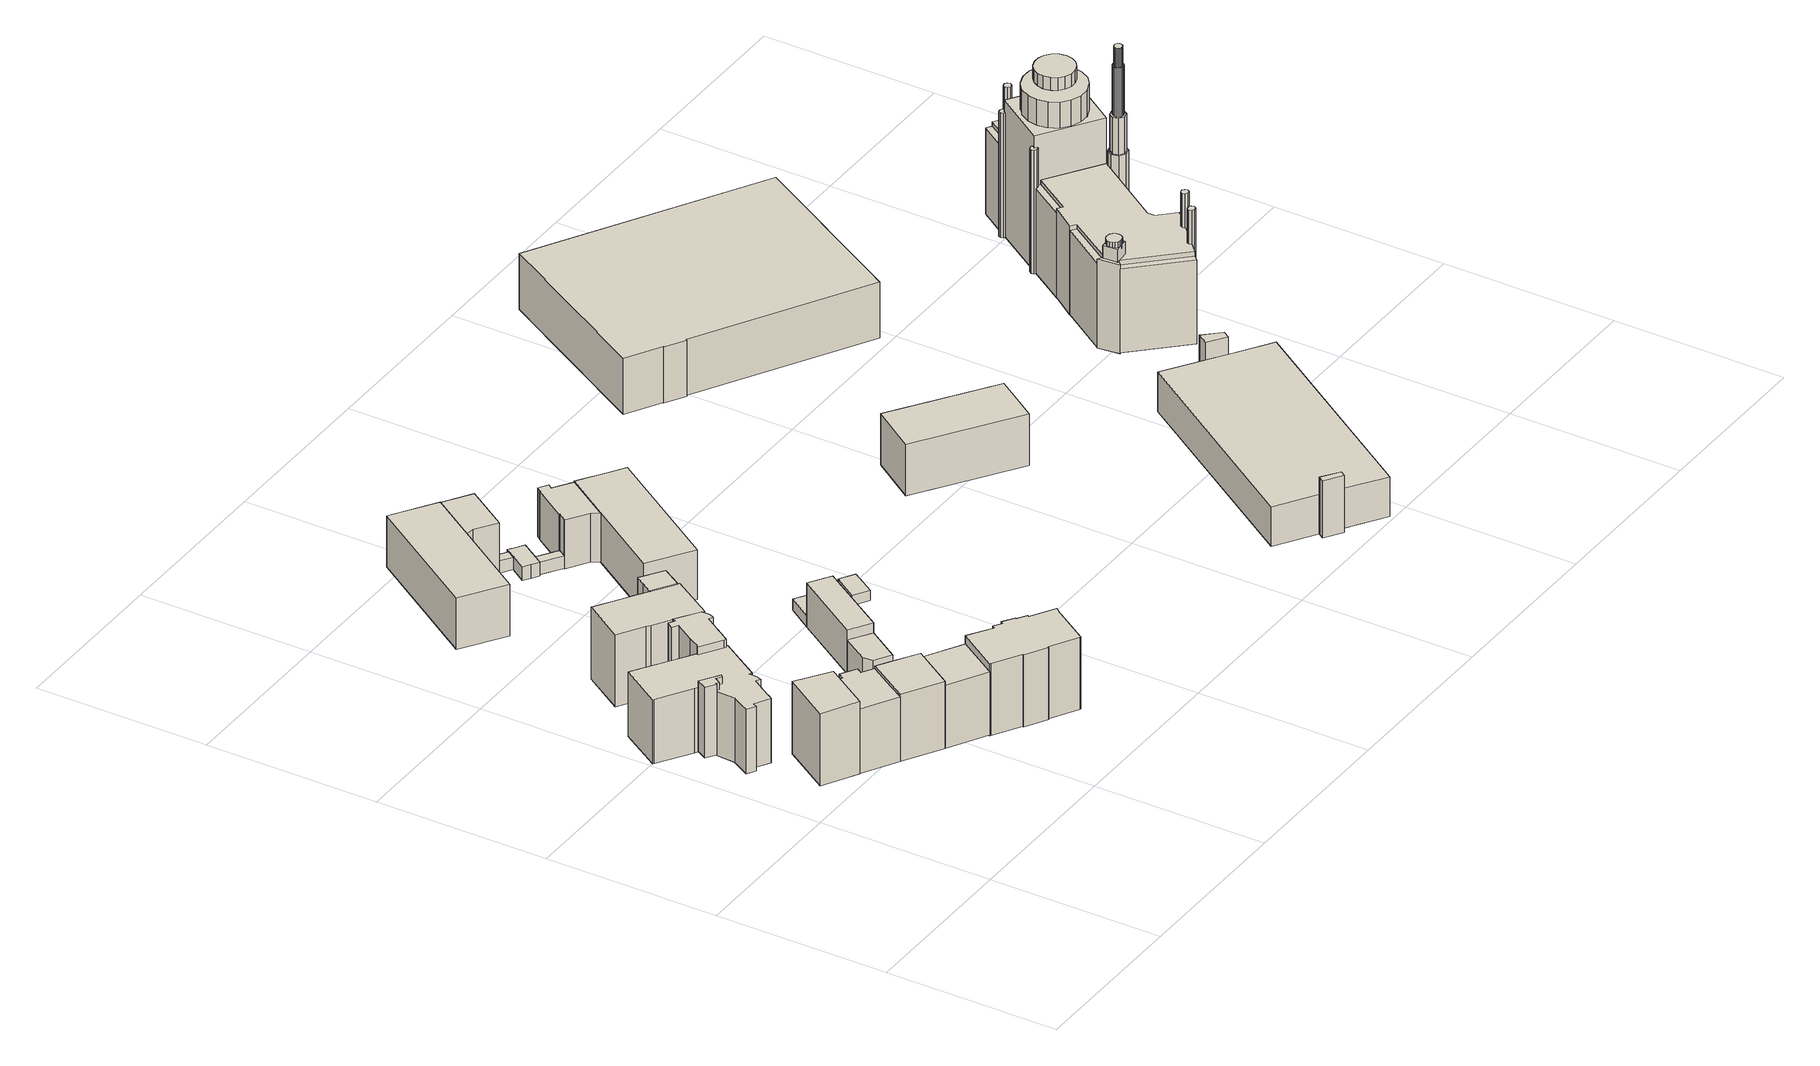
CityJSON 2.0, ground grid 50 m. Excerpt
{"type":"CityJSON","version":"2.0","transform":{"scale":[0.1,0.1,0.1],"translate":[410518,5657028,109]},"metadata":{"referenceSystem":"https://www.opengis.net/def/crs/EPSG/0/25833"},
"CityObjects":{
"building1":{"type":"Building","attributes":{"Dachtyp_tdc":"tdcPolyFlatRoof","Gemeindeschluessel":14612000,"Dachneigung":0,"QualitaetDacherkennung":6,"Geometrietyp2DReferenz":"3000","measuredHeight":21.1,"function":"31001_9998","roofType":"1000"},"geometry":[{"type":"Solid","lod":"1","boundaries":[[[[0,1,2,3,4,5,6,7]],[[8,9,10,11,12,13,14,15]],[[7,9,8,0]],[[6,10,9,7]],[[5,11,10,6]],[[4,12,11,5]],[[3,13,12,4]],[[2,14,13,3]],[[1,15,14,2]],[[0,8,15,1]]]]}]},
"building2":{"type":"Building","attributes":{"Dachtyp_tdc":"tdcPolyFlatRoof","Gemeindeschluessel":14612000,"Dachneigung":0,"QualitaetDacherkennung":62,"Geometrietyp2DReferenz":"3000","measuredHeight":21.67,"function":"31001_9998","roofType":"1000"},"geometry":[{"type":"Solid","lod":"1","boundaries":[[[[16,17,18,19,20]],[[21,22,23,24,25]],[[20,22,21,16]],[[19,23,22,20]],[[18,24,23,19]],[[17,25,24,18]],[[16,21,25,17]]]]}]},
"building3":{"type":"Building","attributes":{"Dachtyp_tdc":"tdcFreeFormRoof","Gemeindeschluessel":14612000,"Dachneigung":3.09,"QualitaetDacherkennung":32,"Geometrietyp2DReferenz":"3000","measuredHeight":22.23,"function":"31001_9998","roofType":"5000"},"geometry":[{"type":"Solid","lod":"1","boundaries":[[[[26,27,28,29,30,31,32,33,34,35,36,37,38,39,40,41,42,43,44,45,46,47,48,49,50,51,52,53,54,55,56,57,58,59,60,61,62]],[[63,64,65,66,67,68,69,70,71,72,73,74,75,76,77,78,79,80,81,82,83,84,85,86,87,88,89,90,91,92,93,94,95,96,97,98,99]],[[62,64,63,26]],[[61,65,64,62]],[[60,66,65,61]],[[59,67,66,60]],[[58,68,67,59]],[[57,69,68,58]],[[56,70,69,57]],[[55,71,70,56]],[[54,72,71,55]],[[53,73,72,54]],[[52,74,73,53]],[[51,75,74,52]],[[50,76,75,51]],[[49,77,76,50]],[[48,78,77,49]],[[47,79,78,48]],[[46,80,79,47]],[[45,81,80,46]],[[44,82,81,45]],[[43,83,82,44]],[[42,84,83,43]],[[41,85,84,42]],[[40,86,85,41]],[[39,87,86,40]],[[38,88,87,39]],[[37,89,88,38]],[[36,90,89,37]],[[35,91,90,36]],[[34,92,91,35]],[[33,93,92,34]],[[32,94,93,33]],[[31,95,94,32]],[[30,96,95,31]],[[29,97,96,30]],[[28,98,97,29]],[[27,99,98,28]],[[26,63,99,27]]]]}]},
"building4":{"type":"Building","attributes":{"Dachtyp_tdc":"tdcFreeFormRoof","Gemeindeschluessel":14612000,"Dachneigung":0.15,"QualitaetDacherkennung":58,"Geometrietyp2DReferenz":"3000","measuredHeight":21.71,"function":"31001_9998","roofType":"5000"},"geometry":[{"type":"Solid","lod":"1","boundaries":[[[[100,101,102,103,104,105,106,107,108,109,110,111,112]],[[113,114,115,116,117,118,119,120,21,121,25,122,123]],[[112,114,113,100]],[[111,115,114,112]],[[110,116,115,111]],[[109,117,116,110]],[[108,118,117,109]],[[107,119,118,108]],[[106,120,119,107]],[[105,21,120,106]],[[104,121,21,105]],[[103,25,121,104]],[[102,122,25,103]],[[101,123,122,102]],[[100,113,123,101]]]]}]},
"building5":{"type":"Building","attributes":{"Dachtyp_tdc":"tdcFreeFormRoof","Gemeindeschluessel":14612000,"Dachneigung":22.92,"QualitaetDacherkennung":13,"Geometrietyp2DReferenz":"3000","measuredHeight":3,"function":"31001_9998","roofType":"5000"},"geometry":[{"type":"Solid","lod":"1","boundaries":[[[[124,125,126,127,128]],[[129,130,131,132,133]],[[128,130,129,124]],[[127,131,130,128]],[[126,132,131,127]],[[125,133,132,126]],[[124,129,133,125]]]]}]},
"building6":{"type":"Building","attributes":{"Dachtyp_tdc":"tdcPolyFlatRoof","Gemeindeschluessel":14612000,"Dachneigung":0,"QualitaetDacherkennung":56,"Geometrietyp2DReferenz":"3000","measuredHeight":20.14,"function":"31001_9998","roofType":"1000"},"geometry":[{"type":"Solid","lod":"1","boundaries":[[[[134,135,136,137,138]],[[119,115,139,140,141]],[[138,115,119,134]],[[137,139,115,138]],[[136,140,139,137]],[[135,141,140,136]],[[134,119,141,135]]]]}]},
"building7":{"type":"Building","attributes":{"Dachtyp_tdc":"tdcFreeFormRoof","Gemeindeschluessel":14612000,"Dachneigung":22.98,"QualitaetDacherkennung":11,"Geometrietyp2DReferenz":"3000","measuredHeight":3,"function":"31001_9998","roofType":"5000"},"geometry":[{"type":"Solid","lod":"1","boundaries":[[[[142,143,144,145,146,147,148,149]],[[150,151,152,153,154,155,156,157]],[[149,151,150,142]],[[148,152,151,149]],[[147,153,152,148]],[[146,154,153,147]],[[145,155,154,146]],[[144,156,155,145]],[[143,157,156,144]],[[142,150,157,143]]]]}]},
"building8":{"type":"Building","attributes":{"Dachtyp_tdc":"tdcFreeFormRoof","Gemeindeschluessel":14612000,"Dachneigung":27.13,"QualitaetDacherkennung":11,"Geometrietyp2DReferenz":"3000","measuredHeight":5.05,"function":"31001_9998","roofType":"5000"},"geometry":[{"type":"Solid","lod":"1","boundaries":[[[[158,159,160,161,162,163,164,165,166,167,168,169,170,171,172,173,174,175,176,177,178,179,180,181,182]],[[183,140,139,184,185,186,187,188,189,190,191,192,193,194,195,196,197,198,199,200,201,202,203,204,205]],[[182,140,183,158]],[[181,139,140,182]],[[180,184,139,181]],[[179,185,184,180]],[[178,186,185,179]],[[177,187,186,178]],[[176,188,187,177]],[[175,189,188,176]],[[174,190,189,175]],[[173,191,190,174]],[[172,192,191,173]],[[171,193,192,172]],[[170,194,193,171]],[[169,195,194,170]],[[168,196,195,169]],[[167,197,196,168]],[[166,198,197,167]],[[165,199,198,166]],[[164,200,199,165]],[[163,201,200,164]],[[162,202,201,163]],[[161,203,202,162]],[[160,204,203,161]],[[159,205,204,160]],[[158,183,205,159]]]]}]},
"building9":{"type":"Building","attributes":{"Dachtyp_tdc":"tdcGableRoof","Gemeindeschluessel":14612000,"Dachneigung":25.74,"QualitaetDacherkennung":68,"Geometrietyp2DReferenz":"3000","measuredHeight":20.72,"function":"31001_9998","roofType":"3100"},"geometry":[{"type":"Solid","lod":"1","boundaries":[[[[206,207,208,209]],[[210,141,140,211]],[[209,141,210,206]],[[208,140,141,209]],[[207,211,140,208]],[[206,210,211,207]]]]}]},
"building10":{"type":"Building","attributes":{"Gemeindeschluessel":14612000,"Geometrietyp2DReferenz":"3000","function":"31001_9998","roofType":"9999"},"children":["building10-1","building10-2","building10-3","building10-4"]},
"building10-1":{"type":"BuildingPart","attributes":{"Dachtyp_tdc":"tdcPolyFlatRoof","Dachneigung":4.79,"QualitaetDacherkennung":70,"Geometrietyp2DReferenz":"3000","measuredHeight":22.15,"roofType":"2100"},"parents":["building10"],"geometry":[{"type":"Solid","lod":"1","boundaries":[[[[212,213,214,215,216,217,218,219,220,221,222,223,224,225,226,227,228,229,230,231,232,233]],[[234,235,236,237,238,239,240,241,242,243,244,245,246,247,248,249,75,74,73,72,71,250]],[[233,235,234,212]],[[232,236,235,233]],[[231,237,236,232]],[[230,238,237,231]],[[229,239,238,230]],[[228,240,239,229]],[[227,241,240,228]],[[226,242,241,227]],[[225,243,242,226]],[[224,244,243,225]],[[223,245,244,224]],[[222,246,245,223]],[[221,247,246,222]],[[220,248,247,221]],[[219,249,248,220]],[[218,75,249,219]],[[217,74,75,218]],[[216,73,74,217]],[[215,72,73,216]],[[214,71,72,215]],[[213,250,71,214]],[[212,234,250,213]]]]}]},
"building10-2":{"type":"BuildingPart","attributes":{"Dachtyp_tdc":"tdcPolyFlatRoof","Dachneigung":4.79,"QualitaetDacherkennung":58,"Geometrietyp2DReferenz":"3000","measuredHeight":22.01,"roofType":"2100"},"parents":["building10"],"geometry":[{"type":"Solid","lod":"1","boundaries":[[[[251,252,253,254,255,256]],[[257,258,259,260,261,262]],[[256,258,257,251]],[[255,259,258,256]],[[254,260,259,255]],[[253,261,260,254]],[[252,262,261,253]],[[251,257,262,252]]]]}]},
"building10-3":{"type":"BuildingPart","attributes":{"Dachtyp_tdc":"tdcPolyFlatRoof","Dachneigung":0,"QualitaetDacherkennung":26,"Geometrietyp2DReferenz":"3000","measuredHeight":21.62,"roofType":"1000"},"parents":["building10"],"geometry":[{"type":"Solid","lod":"1","boundaries":[[[[263,264,265,266,267,268,269,270,271,272,273,274,275]],[[262,276,277,240,239,278,279,280,281,282,283,284,257]],[[274,276,262,275]],[[273,277,276,274]],[[272,240,277,273]],[[271,239,240,272]],[[270,278,239,271]],[[269,279,278,270]],[[268,280,279,269]],[[267,281,280,268]],[[266,282,281,267]],[[265,283,282,266]],[[264,284,283,265]],[[263,257,284,264]],[[275,262,257,263]]]]}]},
"building10-4":{"type":"BuildingPart","attributes":{"Dachtyp_tdc":"tdcPolyFlatRoof","Dachneigung":0,"QualitaetDacherkennung":17,"Geometrietyp2DReferenz":"3000","measuredHeight":4.57,"roofType":"1000"},"parents":["building10"],"geometry":[{"type":"Solid","lod":"1","boundaries":[[[[285,286,287,288,289,290]],[[291,292,293,235,234,250]],[[290,292,291,285]],[[289,293,292,290]],[[288,235,293,289]],[[287,234,235,288]],[[286,250,234,287]],[[285,291,250,286]]]]}]},
"building11":{"type":"Building","attributes":{"Dachtyp_tdc":"tdcPolyFlatRoof","Gemeindeschluessel":14612000,"Dachneigung":0,"QualitaetDacherkennung":65,"Geometrietyp2DReferenz":"3000","measuredHeight":3.81,"function":"31001_9998","roofType":"1000"},"geometry":[{"type":"Solid","lod":"1","boundaries":[[[[294,295,296,297]],[[298,299,300,301]],[[297,299,298,294]],[[296,300,299,297]],[[295,301,300,296]],[[294,298,301,295]]]]}]},
"building12":{"type":"Building","attributes":{"Dachtyp_tdc":"tdcGableRoof","Gemeindeschluessel":14612000,"Dachneigung":13.39,"QualitaetDacherkennung":8,"Geometrietyp2DReferenz":"3000","measuredHeight":3,"function":"31001_9998","roofType":"3100"},"geometry":[{"type":"Solid","lod":"1","boundaries":[[[[302,303,304,305]],[[306,307,308,309]],[[305,307,306,302]],[[304,308,307,305]],[[303,309,308,304]],[[302,306,309,303]]]]}]},
"building13":{"type":"Building","attributes":{"Dachtyp_tdc":"tdcFreeFormRoof","Gemeindeschluessel":14612000,"Dachneigung":10.2,"QualitaetDacherkennung":40,"Geometrietyp2DReferenz":"3000","measuredHeight":22.29,"function":"31001_9998","roofType":"5000"},"geometry":[{"type":"Solid","lod":"1","boundaries":[[[[310,311,312,313,314,315,316,317,318,319,320,321,322,323,324,325,326,327,328,329,330]],[[331,332,333,334,335,336,337,338,339,340,341,342,343,344,345,346,347,348,349,350,351]],[[330,332,331,310]],[[329,333,332,330]],[[328,334,333,329]],[[327,335,334,328]],[[326,336,335,327]],[[325,337,336,326]],[[324,338,337,325]],[[323,339,338,324]],[[322,340,339,323]],[[321,341,340,322]],[[320,342,341,321]],[[319,343,342,320]],[[318,344,343,319]],[[317,345,344,318]],[[316,346,345,317]],[[315,347,346,316]],[[314,348,347,315]],[[313,349,348,314]],[[312,350,349,313]],[[311,351,350,312]],[[310,331,351,311]]]]}]},
"building14":{"type":"Building","attributes":{"Dachtyp_tdc":"tdcPolyFlatRoof","Gemeindeschluessel":14612000,"Dachneigung":0,"QualitaetDacherkennung":56,"Geometrietyp2DReferenz":"3000","measuredHeight":9.94,"function":"31001_9998","roofType":"1000"},"geometry":[{"type":"Solid","lod":"1","boundaries":[[[[352,353,354,355,356]],[[301,357,358,359,298]],[[356,357,301,352]],[[355,358,357,356]],[[354,359,358,355]],[[353,298,359,354]],[[352,301,298,353]]]]}]},
"building15":{"type":"Building","attributes":{"Gemeindeschluessel":14612000,"Geometrietyp2DReferenz":"3000","function":"31001_9998","roofType":"9999"},"children":["building15-1","building15-2"]},
"building15-1":{"type":"BuildingPart","attributes":{"Dachtyp_tdc":"tdcHipRoof","Dachneigung":10.09,"QualitaetDacherkennung":57,"Geometrietyp2DReferenz":"3000","measuredHeight":15.83,"roofType":"3200"},"parents":["building15"],"geometry":[{"type":"Solid","lod":"1","boundaries":[[[[360,361,362,363,364,365,366,367]],[[368,369,370,371,372,373,374,375]],[[367,369,368,360]],[[366,370,369,367]],[[365,371,370,366]],[[364,372,371,365]],[[363,373,372,364]],[[362,374,373,363]],[[361,375,374,362]],[[360,368,375,361]]]]}]},
"building15-2":{"type":"BuildingPart","attributes":{"Dachtyp_tdc":"tdcHipRoof","Dachneigung":10,"QualitaetDacherkennung":76,"Geometrietyp2DReferenz":"3000","measuredHeight":16.08,"roofType":"3200"},"parents":["building15"],"geometry":[{"type":"Solid","lod":"1","boundaries":[[[[376,377,378,379]],[[380,381,372,382]],[[379,381,380,376]],[[378,372,381,379]],[[377,382,372,378]],[[376,380,382,377]]]]}]},
"building16":{"type":"Building","attributes":{"Dachtyp_tdc":"tdcPolyFlatRoof","Gemeindeschluessel":14612000,"Dachneigung":0,"QualitaetDacherkennung":40,"Geometrietyp2DReferenz":"3000","measuredHeight":13.29,"function":"31001_9998","roofType":"1000"},"geometry":[{"type":"Solid","lod":"1","boundaries":[[[[383,384,385,386]],[[387,388,389,390]],[[386,388,387,383]],[[385,389,388,386]],[[384,390,389,385]],[[383,387,390,384]]]]}]},
"building17":{"type":"Building","attributes":{"Dachtyp_tdc":"tdcPolyFlatRoof","Gemeindeschluessel":14612000,"Dachneigung":0,"QualitaetDacherkennung":52,"Geometrietyp2DReferenz":"3000","measuredHeight":3.32,"function":"31001_9998","roofType":"1000"},"geometry":[{"type":"Solid","lod":"1","boundaries":[[[[391,392,393,394]],[[395,387,390,396]],[[394,387,395,391]],[[393,390,387,394]],[[392,396,390,393]],[[391,395,396,392]]]]}]},
"building18":{"type":"Building","attributes":{"Gemeindeschluessel":14612000,"Geometrietyp2DReferenz":"3000","function":"31001_9998","roofType":"9999"},"children":["building18-1","building18-2","building18-3","building18-4","building18-5","building18-6"]},
"building18-1":{"type":"BuildingPart","attributes":{"Dachtyp_tdc":"tdcFreeFormRoof","Dachneigung":54.93,"QualitaetDacherkennung":13,"Geometrietyp2DReferenz":"3000","measuredHeight":8.94,"roofType":"5000"},"parents":["building18"],"geometry":[{"type":"Solid","lod":"1","boundaries":[[[[397,398,399,400,401,402,403]],[[404,405,406,407,408,409,410]],[[403,405,404,397]],[[402,406,405,403]],[[401,407,406,402]],[[400,408,407,401]],[[399,409,408,400]],[[398,410,409,399]],[[397,404,410,398]]]]}]},
"building18-2":{"type":"BuildingPart","attributes":{"Dachtyp_tdc":"tdcGableRoof","Dachneigung":30.8,"QualitaetDacherkennung":64,"Geometrietyp2DReferenz":"3000","measuredHeight":4.11,"roofType":"3100"},"parents":["building18"],"geometry":[{"type":"Solid","lod":"1","boundaries":[[[[411,412,413,414,415]],[[416,417,418,419,420]],[[415,416,420,411]],[[414,417,416,415]],[[413,418,417,414]],[[412,419,418,413]],[[411,420,419,412]]]]}]},
"building18-3":{"type":"BuildingPart","attributes":{"Dachtyp_tdc":"tdcHipRoof","Dachneigung":10.08,"QualitaetDacherkennung":77,"Geometrietyp2DReferenz":"3000","measuredHeight":15.61,"roofType":"3200"},"parents":["building18"],"geometry":[{"type":"Solid","lod":"1","boundaries":[[[[421,422,423,424,425,426,427]],[[428,429,430,431,404,410,432]],[[427,429,428,421]],[[426,430,429,427]],[[425,431,430,426]],[[424,404,431,425]],[[423,410,404,424]],[[422,432,410,423]],[[421,428,432,422]]]]}]},
"building18-4":{"type":"BuildingPart","attributes":{"Dachtyp_tdc":"tdcGableRoof","Dachneigung":33.53,"QualitaetDacherkennung":58,"Geometrietyp2DReferenz":"3000","measuredHeight":4.15,"roofType":"3100"},"parents":["building18"],"geometry":[{"type":"Solid","lod":"1","boundaries":[[[[433,434,435,436]],[[437,438,375,374]],[[435,438,437,436]],[[434,375,438,435]],[[433,374,375,434]],[[436,437,374,433]]]]}]},
"building18-5":{"type":"BuildingPart","attributes":{"Dachtyp_tdc":"tdcHipRoof","Dachneigung":10.01,"QualitaetDacherkennung":60,"Geometrietyp2DReferenz":"3000","measuredHeight":15.21,"roofType":"3200"},"parents":["building18"],"geometry":[{"type":"Solid","lod":"1","boundaries":[[[[439,440,441,442,443,444,445,446,447,448,449,450,451]],[[430,452,453,418,417,416,454,455,456,457,458,431,459]],[[451,452,430,439]],[[450,453,452,451]],[[449,418,453,450]],[[448,417,418,449]],[[447,416,417,448]],[[446,454,416,447]],[[445,455,454,446]],[[444,456,455,445]],[[443,457,456,444]],[[442,458,457,443]],[[441,431,458,442]],[[440,459,431,441]],[[439,430,459,440]]]]}]},
"building18-6":{"type":"BuildingPart","attributes":{"Dachtyp_tdc":"tdcGableRoof","Dachneigung":29.85,"QualitaetDacherkennung":78,"Geometrietyp2DReferenz":"3000","measuredHeight":4.8,"roofType":"3100"},"parents":["building18"],"geometry":[{"type":"Solid","lod":"1","boundaries":[[[[460,461,462,463,464,465,466,467,468,469]],[[437,470,471,472,420,419,473,474,475,438]],[[469,437,438,460]],[[468,470,437,469]],[[467,471,470,468]],[[466,472,471,467]],[[465,420,472,466]],[[464,419,420,465]],[[463,473,419,464]],[[462,474,473,463]],[[461,475,474,462]],[[460,438,475,461]]]]}]},
"building19":{"type":"Building","attributes":{"Dachtyp_tdc":"tdcPolyFlatRoof","Gemeindeschluessel":14612000,"Dachneigung":5.8,"QualitaetDacherkennung":76,"Geometrietyp2DReferenz":"3000","measuredHeight":3.16,"function":"31001_9998","roofType":"2100"},"geometry":[{"type":"Solid","lod":"1","boundaries":[[[[476,477,478,479]],[[480,481,482,483]],[[479,481,480,476]],[[478,482,481,479]],[[477,483,482,478]],[[476,480,483,477]]]]}]},
"building20":{"type":"Building","attributes":{"Dachtyp_tdc":"tdcGableRoof","Gemeindeschluessel":14612000,"Dachneigung":13.16,"QualitaetDacherkennung":12,"Geometrietyp2DReferenz":"3000","measuredHeight":18.02,"function":"31001_9998","roofType":"3100"},"geometry":[{"type":"Solid","lod":"1","boundaries":[[[[484,485,486,487]],[[488,489,490,491]],[[487,489,488,484]],[[486,490,489,487]],[[485,491,490,486]],[[484,488,491,485]]]]}]},
"building21":{"type":"Building","attributes":{"name":"Parkhaus Mitte","Gemeindeschluessel":14612000,"Geometrietyp2DReferenz":"3000","function":"31001_2461","roofType":"9999"},"children":["building21-1","building21-2","building21-3"]},
"building21-1":{"type":"BuildingPart","attributes":{"Dachtyp_tdc":"tdcGableRoof","Dachneigung":10.12,"QualitaetDacherkennung":12,"Geometrietyp2DReferenz":"3000","measuredHeight":13.44,"roofType":"3100"},"parents":["building21"],"geometry":[{"type":"Solid","lod":"1","boundaries":[[[[492,493,494,495,496,497,498,499]],[[500,501,502,503,504,505,506,507]],[[499,501,500,492]],[[498,502,501,499]],[[497,503,502,498]],[[496,504,503,497]],[[495,505,504,496]],[[494,506,505,495]],[[493,507,506,494]],[[492,500,507,493]]]]}]},
"building21-2":{"type":"BuildingPart","attributes":{"Dachtyp_tdc":"tdcPolyFlatRoof","Dachneigung":7.95,"QualitaetDacherkennung":53,"Geometrietyp2DReferenz":"3000","measuredHeight":17.54,"roofType":"2100"},"parents":["building21"],"geometry":[{"type":"Solid","lod":"1","boundaries":[[[[508,509,510,511]],[[512,513,506,505]],[[511,513,512,508]],[[510,506,513,511]],[[509,505,506,510]],[[508,512,505,509]]]]}]},
"building21-3":{"type":"BuildingPart","attributes":{"Dachtyp_tdc":"tdcPolyFlatRoof","Dachneigung":7.27,"QualitaetDacherkennung":49,"Geometrietyp2DReferenz":"3000","measuredHeight":17.49,"roofType":"2100"},"parents":["building21"],"geometry":[{"type":"Solid","lod":"1","boundaries":[[[[514,515,516,517]],[[502,501,518,519]],[[517,501,502,514]],[[516,518,501,517]],[[515,519,518,516]],[[514,502,519,515]]]]}]},
"building22":{"type":"Building","attributes":{"name":"BallsportArena","Dachtyp_tdc":"tdcPolyFlatRoof","Gemeindeschluessel":14612000,"Dachneigung":2.78,"QualitaetDacherkennung":64,"Geometrietyp2DReferenz":"3000","measuredHeight":18.57,"function":"31001_3211","roofType":"2100"},"geometry":[{"type":"Solid","lod":"1","boundaries":[[[[520,521,522,523,524,525,526,527]],[[528,529,530,531,532,533,534,535]],[[527,529,528,520]],[[526,530,529,527]],[[525,531,530,526]],[[524,532,531,525]],[[523,533,532,524]],[[522,534,533,523]],[[521,535,534,522]],[[520,528,535,521]]]]}]},
"building23":{"type":"Building","attributes":{"name":"Yenidze","Gemeindeschluessel":14612000,"Dachneigung":90,"Dachorientierung":0,"MittlereTraufHoehe":137.11,"QualitaetDacherkennung":100,"ObjektHoehe":26.75,"BodenHoehe":110.36,"Geometrietyp2DReferenz":"3000","AbsoluteHoehe":137.11,"Dachflaeche":903.61,"measuredHeight":26.75,"function":"31001_9998","roofType":"1000","storeysAboveGround":9},"children":["building23-1","building23-2","building23-3","building23-4","building23-5","building23-6","building23-7","building23-8","building23-9","building23-10","building23-11","building23-12","building23-13","building23-14","building23-15","building23-16","building23-17","building23-18","building23-19","building23-20","building23-21"],"geometry":[{"type":"Solid","lod":"1","boundaries":[[[[536,537,538,539,540,541,542,543,544,545,546,547,548,549]],[[550,551,552,553,554,555,556,557,558,559,560,561,562,563]],[[549,551,550,536]],[[548,552,551,549]],[[547,553,552,548]],[[546,554,553,547]],[[545,555,554,546]],[[544,556,555,545]],[[543,557,556,544]],[[542,558,557,543]],[[541,559,558,542]],[[540,560,559,541]],[[539,561,560,540]],[[538,562,561,539]],[[537,563,562,538]],[[536,550,563,537]]]]}]},
"building23-1":{"type":"BuildingPart","attributes":{"Dachneigung":7.07,"Dachorientierung":0,"MittlereTraufHoehe":143.27,"QualitaetDacherkennung":100,"BodenHoehe":110.86,"ObjektTeilHoehe":40.41,"Geometrietyp2DReferenz":"3000","AbsoluteHoehe":151.28,"Dachflaeche":26.54,"measuredHeight":40.41,"roofType":"4000","storeysAboveGround":13},"parents":["building23"],"geometry":[{"type":"Solid","lod":"1","boundaries":[[[[564,565,566,567,568,569,570,571]],[[572,573,574,575,576,577,578,579]],[[571,573,572,564]],[[570,574,573,571]],[[569,575,574,570]],[[568,576,575,569]],[[567,577,576,568]],[[566,578,577,567]],[[565,579,578,566]],[[564,572,579,565]]]]}]},
"building23-2":{"type":"BuildingPart","attributes":{"Dachneigung":37.06,"Dachorientierung":0,"MittlereTraufHoehe":135.84,"QualitaetDacherkennung":100,"BodenHoehe":110.31,"ObjektTeilHoehe":26.81,"Geometrietyp2DReferenz":"3000","AbsoluteHoehe":137.11,"Dachflaeche":43.41,"measuredHeight":26.81,"roofType":"2100","storeysAboveGround":9},"parents":["building23"],"geometry":[{"type":"Solid","lod":"1","boundaries":[[[[580,581,582,583]],[[584,585,586,587]],[[583,585,584,580]],[[582,586,585,583]],[[581,587,586,582]],[[580,584,587,581]]]]}]},
"building23-3":{"type":"BuildingPart","attributes":{"Dachneigung":34.66,"Dachorientierung":0,"MittlereTraufHoehe":144.31,"QualitaetDacherkennung":100,"BodenHoehe":110.06,"ObjektTeilHoehe":47.32,"Geometrietyp2DReferenz":"3000","AbsoluteHoehe":157.38,"Dachflaeche":613.96,"measuredHeight":47.32,"roofType":"3500","storeysAboveGround":16},"parents":["building23"],"geometry":[{"type":"Solid","lod":"1","boundaries":[[[[588,589,590,591]],[[592,593,594,595]],[[591,593,592,588]],[[590,594,593,591]],[[589,595,594,590]],[[588,592,595,589]]]]}]},
"building23-4":{"type":"BuildingPart","attributes":{"Dachneigung":43.2,"Dachorientierung":0,"MittlereTraufHoehe":139.8,"QualitaetDacherkennung":100,"BodenHoehe":137.11,"ObjektTeilHoehe":4.94,"Geometrietyp2DReferenz":"3000","AbsoluteHoehe":142.05,"Dachflaeche":26.03,"measuredHeight":4.94,"roofType":"3500","storeysAboveGround":2},"parents":["building23"],"geometry":[{"type":"Solid","lod":"1","boundaries":[[[[596,597,598,599]],[[600,601,602,603]],[[599,601,600,596]],[[598,602,601,599]],[[597,603,602,598]],[[596,600,603,597]]]]}]},
"building23-5":{"type":"BuildingPart","attributes":{"Dachneigung":90,"Dachorientierung":0,"MittlereTraufHoehe":172.75,"QualitaetDacherkennung":100,"BodenHoehe":167.06,"ObjektTeilHoehe":5.7,"Geometrietyp2DReferenz":"3000","AbsoluteHoehe":172.75,"Dachflaeche":4,"measuredHeight":5.7,"roofType":"1000","storeysAboveGround":2},"parents":["building23"],"geometry":[{"type":"Solid","lod":"1","boundaries":[[[[604,605,606,607,608,609,610,611,612,613,614,615,616,617,618,619,620,621]],[[622,623,624,625,626,627,628,629,630,631,632,633,634,635,636,637,638,639]],[[621,623,622,604]],[[620,624,623,621]],[[619,625,624,620]],[[618,626,625,619]],[[617,627,626,618]],[[616,628,627,617]],[[615,629,628,616]],[[614,630,629,615]],[[613,631,630,614]],[[612,632,631,613]],[[611,633,632,612]],[[610,634,633,611]],[[609,635,634,610]],[[608,636,635,609]],[[607,637,636,608]],[[606,638,637,607]],[[605,639,638,606]],[[604,622,639,605]]]]}]},
"building23-6":{"type":"BuildingPart","attributes":{"Dachneigung":7.07,"Dachorientierung":0,"MittlereTraufHoehe":143.27,"QualitaetDacherkennung":100,"BodenHoehe":110.02,"ObjektTeilHoehe":41.26,"Geometrietyp2DReferenz":"3000","AbsoluteHoehe":151.28,"Dachflaeche":26.54,"measuredHeight":41.26,"roofType":"4000","storeysAboveGround":14},"parents":["building23"],"geometry":[{"type":"Solid","lod":"1","boundaries":[[[[640,641,642,643,644,645,646,647]],[[648,649,650,651,652,653,654,655]],[[647,649,648,640]],[[646,650,649,647]],[[645,651,650,646]],[[644,652,651,645]],[[643,653,652,644]],[[642,654,653,643]],[[641,655,654,642]],[[640,648,655,641]]]]}]},
"building23-7":{"type":"BuildingPart","attributes":{"Dachneigung":7.06,"Dachorientierung":0,"MittlereTraufHoehe":143.27,"QualitaetDacherkennung":100,"BodenHoehe":110.86,"ObjektTeilHoehe":40.42,"Geometrietyp2DReferenz":"3000","AbsoluteHoehe":151.28,"Dachflaeche":26.54,"measuredHeight":40.42,"roofType":"4000","storeysAboveGround":13},"parents":["building23"],"geometry":[{"type":"Solid","lod":"1","boundaries":[[[[656,657,658,659,660,661,662,663]],[[664,665,666,667,668,669,670,671]],[[663,665,664,656]],[[662,666,665,663]],[[661,667,666,662]],[[660,668,667,661]],[[659,669,668,660]],[[658,670,669,659]],[[657,671,670,658]],[[656,664,671,657]]]]}]},
"building23-8":{"type":"BuildingPart","attributes":{"Dachneigung":7.07,"Dachorientierung":0,"MittlereTraufHoehe":143.27,"QualitaetDacherkennung":100,"BodenHoehe":110.28,"ObjektTeilHoehe":41,"Geometrietyp2DReferenz":"3000","AbsoluteHoehe":151.28,"Dachflaeche":26.54,"measuredHeight":41,"roofType":"4000","storeysAboveGround":14},"parents":["building23"],"geometry":[{"type":"Solid","lod":"1","boundaries":[[[[672,673,674,675,676,677,678,679]],[[680,681,682,683,684,685,686,687]],[[679,681,680,672]],[[678,682,681,679]],[[677,683,682,678]],[[676,684,683,677]],[[675,685,684,676]],[[674,686,685,675]],[[673,687,686,674]],[[672,680,687,673]]]]}]},
"building23-9":{"type":"BuildingPart","attributes":{"Dachneigung":7.07,"Dachorientierung":0,"MittlereTraufHoehe":143.27,"QualitaetDacherkennung":100,"BodenHoehe":110.15,"ObjektTeilHoehe":41.13,"Geometrietyp2DReferenz":"3000","AbsoluteHoehe":151.28,"Dachflaeche":26.54,"measuredHeight":41.13,"roofType":"4000","storeysAboveGround":14},"parents":["building23"],"geometry":[{"type":"Solid","lod":"1","boundaries":[[[[688,689,690,691,692,693,694,695]],[[696,697,698,699,700,701,702,703]],[[695,697,696,688]],[[694,698,697,695]],[[693,699,698,694]],[[692,700,699,693]],[[691,701,700,692]],[[690,702,701,691]],[[689,703,702,690]],[[688,696,703,689]]]]}]},
"building23-10":{"type":"BuildingPart","attributes":{"Dachneigung":35.24,"Dachorientierung":0,"MittlereTraufHoehe":159.98,"QualitaetDacherkennung":100,"BodenHoehe":159.98,"ObjektTeilHoehe":7.7,"Geometrietyp2DReferenz":"3000","AbsoluteHoehe":167.68,"Dachflaeche":162.77,"measuredHeight":7.7,"roofType":"3500","storeysAboveGround":3},"parents":["building23"],"geometry":[{"type":"Solid","lod":"1","boundaries":[[[[704,705,706,707,708,709,710,711,712,713,714,715,716,717,718,719,720,721]],[[722,723,724,725,726,727,728,729,730,731,732,733,734,735,736,737,738,739]],[[721,723,722,704]],[[720,724,723,721]],[[719,725,724,720]],[[718,726,725,719]],[[717,727,726,718]],[[716,728,727,717]],[[715,729,728,716]],[[714,730,729,715]],[[713,731,730,714]],[[712,732,731,713]],[[711,733,732,712]],[[710,734,733,711]],[[709,735,734,710]],[[708,736,735,709]],[[707,737,736,708]],[[706,738,737,707]],[[705,739,738,706]],[[704,722,739,705]]]]}]},
"building23-11":{"type":"BuildingPart","attributes":{"Dachneigung":38.46,"Dachorientierung":0,"MittlereTraufHoehe":135.84,"QualitaetDacherkennung":100,"BodenHoehe":110.75,"ObjektTeilHoehe":26.37,"Geometrietyp2DReferenz":"3000","AbsoluteHoehe":137.11,"Dachflaeche":63.72,"measuredHeight":26.37,"roofType":"2100","storeysAboveGround":9},"parents":["building23"],"geometry":[{"type":"Solid","lod":"1","boundaries":[[[[740,741,742,743]],[[744,745,746,747]],[[743,745,744,740]],[[742,746,745,743]],[[741,747,746,742]],[[740,744,747,741]]]]}]},
"building23-12":{"type":"BuildingPart","attributes":{"Dachneigung":90,"Dachorientierung":0,"MittlereTraufHoehe":152.44,"QualitaetDacherkennung":100,"BodenHoehe":141.48,"ObjektTeilHoehe":10.96,"Geometrietyp2DReferenz":"3000","AbsoluteHoehe":152.44,"Dachflaeche":12.46,"measuredHeight":10.96,"roofType":"1000","storeysAboveGround":4},"parents":["building23"],"geometry":[{"type":"Solid","lod":"1","boundaries":[[[[748,749,750,751,752,753,754,755]],[[756,757,758,759,760,761,762,763]],[[755,757,756,748]],[[754,758,757,755]],[[753,759,758,754]],[[752,760,759,753]],[[751,761,760,752]],[[750,762,761,751]],[[749,763,762,750]],[[748,756,763,749]]]]}]},
"building23-13":{"type":"BuildingPart","attributes":{"Dachneigung":90,"Dachorientierung":0,"MittlereTraufHoehe":167.06,"QualitaetDacherkennung":100,"BodenHoehe":152.44,"ObjektTeilHoehe":14.62,"Geometrietyp2DReferenz":"3000","AbsoluteHoehe":167.06,"Dachflaeche":6.67,"measuredHeight":14.62,"roofType":"1000","storeysAboveGround":5},"parents":["building23"],"geometry":[{"type":"Solid","lod":"1","boundaries":[[[[764,765,766,767,768,769,770,771,772,773,774,775,776,777,778,779,780,781]],[[782,783,784,785,786,787,788,789,790,791,792,793,794,795,796,797,798,799]],[[781,783,782,764]],[[780,784,783,781]],[[779,785,784,780]],[[778,786,785,779]],[[777,787,786,778]],[[776,788,787,777]],[[775,789,788,776]],[[774,790,789,775]],[[773,791,790,774]],[[772,792,791,773]],[[771,793,792,772]],[[770,794,793,771]],[[769,795,794,770]],[[768,796,795,769]],[[767,797,796,768]],[[766,798,797,767]],[[765,799,798,766]],[[764,782,799,765]]]]}]},
"building23-14":{"type":"BuildingPart","attributes":{"Dachneigung":7.55,"Dachorientierung":0,"MittlereTraufHoehe":141.52,"QualitaetDacherkennung":100,"BodenHoehe":139.82,"ObjektTeilHoehe":3.71,"Geometrietyp2DReferenz":"3000","AbsoluteHoehe":143.52,"Dachflaeche":26.08,"measuredHeight":3.71,"roofType":"3700","storeysAboveGround":1},"parents":["building23"],"geometry":[{"type":"Solid","lod":"1","boundaries":[[[[800,801,802,803,804,805,806,807,808,809,810,811,812,813,814,815,816,817]],[[818,819,820,821,822,823,824,825,826,827,828,829,830,831,832,833,834,835]],[[817,819,818,800]],[[816,820,819,817]],[[815,821,820,816]],[[814,822,821,815]],[[813,823,822,814]],[[812,824,823,813]],[[811,825,824,812]],[[810,826,825,811]],[[809,827,826,810]],[[808,828,827,809]],[[807,829,828,808]],[[806,830,829,807]],[[805,831,830,806]],[[804,832,831,805]],[[803,833,832,804]],[[802,834,833,803]],[[801,835,834,802]],[[800,818,835,801]]]]}]},
"building23-15":{"type":"BuildingPart","attributes":{"Dachneigung":7.07,"Dachorientierung":0,"MittlereTraufHoehe":143.27,"QualitaetDacherkennung":100,"BodenHoehe":110.77,"ObjektTeilHoehe":40.52,"Geometrietyp2DReferenz":"3000","AbsoluteHoehe":151.28,"Dachflaeche":26.54,"measuredHeight":40.52,"roofType":"4000","storeysAboveGround":14},"parents":["building23"],"geometry":[{"type":"Solid","lod":"1","boundaries":[[[[836,837,838,839,840,841,842,843]],[[844,845,846,847,848,849,850,851]],[[843,845,844,836]],[[842,846,845,843]],[[841,847,846,842]],[[840,848,847,841]],[[839,849,848,840]],[[838,850,849,839]],[[837,851,850,838]],[[836,844,851,837]]]]}]},
"building23-16":{"type":"BuildingPart","attributes":{"Dachneigung":90,"Dachorientierung":0,"MittlereTraufHoehe":141.48,"QualitaetDacherkennung":100,"BodenHoehe":110.82,"ObjektTeilHoehe":30.67,"Geometrietyp2DReferenz":"3000","AbsoluteHoehe":141.48,"Dachflaeche":19.93,"measuredHeight":30.67,"roofType":"1000","storeysAboveGround":10},"parents":["building23"],"geometry":[{"type":"Solid","lod":"1","boundaries":[[[[852,853,854,855,856,857,858,859]],[[860,861,862,863,864,865,866,867]],[[859,861,860,852]],[[858,862,861,859]],[[857,863,862,858]],[[856,864,863,857]],[[855,865,864,856]],[[854,866,865,855]],[[853,867,866,854]],[[852,860,867,853]]]]}]},
"building23-17":{"type":"BuildingPart","attributes":{"Dachneigung":37.66,"Dachorientierung":0,"MittlereTraufHoehe":135.84,"QualitaetDacherkennung":100,"BodenHoehe":110.53,"ObjektTeilHoehe":26.58,"Geometrietyp2DReferenz":"3000","AbsoluteHoehe":137.11,"Dachflaeche":53.29,"measuredHeight":26.58,"roofType":"2100","storeysAboveGround":9},"parents":["building23"],"geometry":[{"type":"Solid","lod":"1","boundaries":[[[[868,869,870,871]],[[872,873,874,875]],[[871,873,872,868]],[[870,874,873,871]],[[869,875,874,870]],[[868,872,875,869]]]]}]},
"building23-18":{"type":"BuildingPart","attributes":{"Dachneigung":90,"Dachorientierung":0,"MittlereTraufHoehe":137.11,"QualitaetDacherkennung":100,"BodenHoehe":110.02,"ObjektTeilHoehe":27.09,"Geometrietyp2DReferenz":"3000","AbsoluteHoehe":137.11,"Dachflaeche":202.74,"measuredHeight":27.09,"roofType":"1000","storeysAboveGround":9},"parents":["building23"],"geometry":[{"type":"Solid","lod":"1","boundaries":[[[[876,877,878,879]],[[880,881,882,883]],[[879,881,880,876]],[[878,882,881,879]],[[877,883,882,878]],[[876,880,883,877]]]]}]},
"building23-19":{"type":"BuildingPart","attributes":{"Dachneigung":7.07,"Dachorientierung":0,"MittlereTraufHoehe":143.27,"QualitaetDacherkennung":100,"BodenHoehe":110.31,"ObjektTeilHoehe":40.97,"Geometrietyp2DReferenz":"3000","AbsoluteHoehe":151.28,"Dachflaeche":26.54,"measuredHeight":40.97,"roofType":"4000","storeysAboveGround":14},"parents":["building23"],"geometry":[{"type":"Solid","lod":"1","boundaries":[[[[884,885,886,887,888,889,890,891]],[[892,893,894,895,896,897,898,899]],[[891,893,892,884]],[[890,894,893,891]],[[889,895,894,890]],[[888,896,895,889]],[[887,897,896,888]],[[886,898,897,887]],[[885,899,898,886]],[[884,892,899,885]]]]}]},
"building23-20":{"type":"BuildingPart","attributes":{"Dachneigung":37.05,"Dachorientierung":0,"MittlereTraufHoehe":135.84,"QualitaetDacherkennung":100,"BodenHoehe":109.92,"ObjektTeilHoehe":27.19,"Geometrietyp2DReferenz":"3000","AbsoluteHoehe":137.11,"Dachflaeche":35.85,"measuredHeight":27.19,"roofType":"2100","storeysAboveGround":9},"parents":["building23"],"geometry":[{"type":"Solid","lod":"1","boundaries":[[[[900,901,902,903]],[[904,905,906,907]],[[903,905,904,900]],[[902,906,905,903]],[[901,907,906,902]],[[900,904,907,901]]]]}]},
"building23-21":{"type":"BuildingPart","attributes":{"Dachneigung":11.31,"Dachorientierung":0,"MittlereTraufHoehe":154.64,"QualitaetDacherkennung":100,"BodenHoehe":144.79,"ObjektTeilHoehe":17.55,"Geometrietyp2DReferenz":"3000","AbsoluteHoehe":162.34,"Dachflaeche":417.17,"measuredHeight":17.55,"roofType":"3700","storeysAboveGround":6},"parents":["building23"],"geometry":[{"type":"Solid","lod":"1","boundaries":[[[[908,909,910,911,912,913,914,915,916,917,918,919,920,921,922,923,924,925]],[[926,927,928,929,930,931,932,933,934,935,936,937,938,939,940,941,942,943]],[[925,927,926,908]],[[924,928,927,925]],[[923,929,928,924]],[[922,930,929,923]],[[921,931,930,922]],[[920,932,931,921]],[[919,933,932,920]],[[918,934,933,919]],[[917,935,934,918]],[[916,936,935,917]],[[915,937,936,916]],[[914,938,937,915]],[[913,939,938,914]],[[912,940,939,913]],[[911,941,940,912]],[[910,942,941,911]],[[909,943,942,910]],[[908,926,943,909]]]]}]}
},
"vertices":[
[124,880,220],[127,885,220],[135,880,220],[146,897,220],[162,887,220],[167,894,220],[114,929,220],[96,899,220],[124,880,9],[96,899,9],[114,929,9],[167,894,9],[162,887,9],[146,897,9],[135,880,9],[127,885,9],
[240,531,224],[320,654,224],[323,659,224],[230,723,224],[140,585,224],[240,531,7],[140,585,7],[230,723,7],[323,659,7],[320,654,7],
[114,929,200],[167,894,200],[162,887,200],[146,897,200],[135,880,200],[127,885,200],[124,880,200],[121,825,200],[91,774,200],[116,759,200],[123,772,200],[167,747,200],[175,759,200],[180,769,200],[184,774,200],[187,779,200],[190,784,200],[195,792,200],[215,822,200],[228,814,200],[229,818,200],[233,828,200],[234,852,200],[241,848,200],[317,966,200],[311,970,200],[308,965,200],[304,968,200],[242,1008,200],[245,1012,200],[209,1035,200],[182,1053,200],[87,1114,200],[83,1116,200],[7,997,200],[11,995,200],[105,934,200],[114,929,7],[105,934,7],[11,995,7],[7,997,7],[83,1116,7],[87,1114,7],[182,1053,7],[209,1035,7],[245,1012,7],[242,1008,7],[304,968,7],[308,965,7],[311,970,7],[317,966,7],[241,848,7],[234,852,7],[233,828,7],[229,818,7],[228,814,7],[215,822,7],[195,792,7],[190,784,7],[187,779,7],[184,774,7],[180,769,7],[175,759,7],[167,747,7],[123,772,7],[116,759,7],[91,774,7],[121,825,7],[124,880,7],[127,885,7],[135,880,7],[146,897,7],[162,887,7],[167,894,7],
[394,631,201],[350,658,201],[339,641,201],[320,654,201],[263,567,201],[240,531,201],[242,530,201],[340,473,201],[361,505,201],[368,517,201],[417,595,201],[418,596,201],[384,616,201],[394,631,7],[384,616,7],[418,596,7],[417,595,7],[368,517,7],[361,505,7],[340,473,7],[242,530,7],[263,567,7],[339,641,7],[350,658,7],
[209,1035,35],[245,1012,35],[265,1044,35],[251,1053,35],[229,1067,35],[209,1035,9],[229,1067,9],[251,1053,9],[265,1044,9],[245,1012,9],
[340,473,208],[450,408,208],[529,528,208],[444,580,208],[418,596,208],[444,580,7],[529,528,7],[450,408,7],
[228,1103,32],[267,1079,32],[276,1115,32],[284,1110,32],[296,1128,32],[312,1118,32],[318,1127,32],[266,1160,32],[228,1103,9],[266,1160,9],[318,1127,9],[312,1118,9],[296,1128,9],[284,1110,9],[276,1115,9],[267,1079,9],
[552,566,51],[507,595,51],[503,597,51],[501,599,51],[498,600,51],[495,601,51],[492,602,51],[489,602,51],[486,602,51],[482,602,51],[479,602,51],[476,602,51],[472,601,51],[468,600,51],[465,599,51],[462,598,51],[460,596,51],[457,594,51],[455,592,51],[452,590,51],[450,588,51],[448,586,51],[446,583,51],[444,580,51],[529,528,51],[552,566,7],[446,583,7],[448,586,7],[450,588,7],[452,590,7],[455,592,7],[457,594,7],[460,596,7],[462,598,7],[465,599,7],[468,600,7],[472,601,7],[476,602,7],[479,602,7],[482,602,7],[486,602,7],[489,602,7],[492,602,7],[495,601,7],[498,600,7],[501,599,7],[503,597,7],[507,595,7],
[561,344,196],[639,464,196],[529,528,196],[450,408,196],[561,344,7],[639,464,7],
[300,1099,224],[265,1044,224],[245,1012,224],[242,1008,224],[304,968,224],[308,965,224],[311,970,224],[326,992,224],[335,1007,224],[338,1011,224],[341,1016,224],[345,1021,224],[365,1052,224],[377,1045,224],[379,1049,224],[383,1059,224],[384,1083,224],[318,1127,224],[317,1127,224],[312,1118,224],[296,1128,224],[284,1110,224],[300,1099,7],[284,1110,7],[296,1128,7],[312,1118,7],[317,1127,7],[318,1127,7],[384,1083,7],[383,1059,7],[379,1049,7],[377,1045,7],[365,1052,7],[345,1021,7],[341,1016,7],[338,1011,7],[335,1007,7],[326,992,7],[265,1044,7],
[396,1245,224],[462,1202,224],[498,1259,224],[433,1302,224],[431,1299,224],[415,1275,224],[396,1245,7],[415,1275,7],[431,1299,7],[433,1302,7],[498,1259,7],[462,1202,7],
[396,1245,223],[396,1244,223],[359,1268,223],[332,1285,223],[258,1332,223],[182,1214,223],[255,1167,223],[266,1160,223],[318,1127,223],[384,1083,223],[391,1079,223],[467,1199,223],[462,1202,223],[467,1199,7],[391,1079,7],[266,1160,7],[255,1167,7],[182,1214,7],[258,1332,7],[332,1285,7],[359,1268,7],[396,1244,7],
[251,1053,53],[265,1044,53],[300,1099,53],[284,1110,53],[276,1115,53],[267,1079,53],[251,1053,7],[267,1079,7],[276,1115,7],
[615,663,46],[570,692,46],[507,595,46],[552,566,46],[615,663,8],[552,566,8],[507,595,8],[570,692,8],
[359,1268,35],[396,1244,35],[415,1275,35],[379,1299,35],[359,1268,9],[379,1299,9],[415,1275,9],[396,1244,9],
[639,464,221],[561,344,221],[564,342,221],[641,296,221],[640,293,221],[701,257,221],[703,261,221],[781,214,221],[782,216,221],[785,214,221],[859,327,221],[860,326,221],[865,333,221],[797,374,221],[800,378,221],[772,396,221],[774,398,221],[741,420,221],[736,413,221],[713,428,221],[708,420,221],[639,464,5],[708,420,5],[713,428,5],[736,413,5],[741,420,5],[774,398,5],[772,396,5],[800,378,5],[797,374,5],[865,333,5],[860,326,5],[859,327,5],[785,214,5],[782,216,5],[781,214,5],[703,261,5],[701,257,5],[640,293,5],[641,296,5],[564,342,5],[561,344,5],
[570,692,108],[615,663,108],[677,757,108],[616,797,108],[567,722,108],[567,722,8],[616,797,8],[677,757,8],
[545,1777,164],[546,1779,164],[561,1802,164],[626,1900,164],[547,1952,164],[465,1829,164],[459,1820,164],[484,1817,164],[545,1777,11],[484,1817,11],[459,1820,11],[465,1829,11],[547,1952,11],[626,1900,11],[561,1802,11],[546,1779,11],
[193,1688,165],[316,1606,165],[547,1952,165],[424,2034,165],[193,1688,11],[424,2034,11],[316,1606,11],
[807,957,138],[746,996,138],[616,797,138],[677,757,138],[807,957,5],[677,757,5],[616,797,5],[746,996,5],
[854,1029,38],[795,1067,38],[746,996,38],[807,957,38],[854,1029,5],[795,1067,5],
[825,1710,89],[891,1666,89],[899,1677,89],[925,1674,89],[928,1696,89],[858,1706,89],[833,1723,89],[825,1710,11],[833,1723,11],[858,1706,11],[928,1696,11],[925,1674,11],[899,1677,11],[891,1666,11],
[608,1713,48],[593,1690,48],[651,1651,48],[667,1674,48],[666,1674,48],[666,1674,11],[667,1674,11],[651,1651,11],[593,1690,11],[608,1713,11],
[703,1291,160],[934,1638,160],[891,1666,160],[825,1710,160],[811,1719,160],[723,1587,160],[580,1373,160],[703,1291,11],[580,1373,11],[723,1587,11],[811,1719,11],[934,1638,11],
[561,1802,48],[546,1779,48],[579,1757,48],[594,1780,48],[594,1780,11],[579,1757,11],
[723,1587,157],[729,1596,157],[811,1719,157],[758,1754,157],[767,1767,157],[741,1784,157],[733,1771,157],[731,1772,157],[666,1674,157],[667,1674,157],[651,1651,157],[650,1649,157],[710,1609,157],[710,1609,11],[650,1649,11],[731,1772,11],[733,1771,11],[741,1784,11],[767,1767,11],[758,1754,11],[729,1596,11],
[579,1757,52],[549,1712,52],[569,1698,52],[589,1685,52],[593,1690,52],[608,1713,52],[638,1758,52],[617,1771,52],[597,1785,52],[594,1780,52],[597,1785,11],[617,1771,11],[638,1758,11],[589,1685,11],[569,1698,11],[549,1712,11],
[938,1021,34],[893,951,34],[935,924,34],[980,994,34],[938,1021,4],[980,994,4],[935,924,4],[893,951,4],
[1741,1024,171],[1462,1215,171],[1374,1088,171],[1654,896,171],[1741,1024,17],[1654,896,17],[1374,1088,17],[1462,1215,17],
[1930,5,133],[2308,570,133],[2198,643,133],[2146,678,133],[2036,752,133],[1658,187,133],[1769,113,133],[1819,79,133],[1930,5,14],[1819,79,14],[1769,113,14],[1658,187,14],[2036,752,14],[2146,678,14],[2198,643,14],[2308,570,14],
[2167,709,185],[2146,678,185],[2198,643,185],[2211,663,185],[2167,709,14],[2211,663,14],
[1769,113,185],[1759,97,185],[1808,64,185],[1819,79,185],[1808,64,14],[1759,97,14],
[1326,1890,182],[1426,1832,182],[1424,1830,182],[1479,1796,182],[1482,1800,182],[1960,1523,182],[2234,1996,182],[1600,2363,182],[1326,1890,14],[1600,2363,14],[2234,1996,14],[1960,1523,14],[1482,1800,14],[1479,1796,14],[1424,1830,14],[1426,1832,14],
[2591,1242,281],[2441,1343,281],[2366,1230,281],[2350,1241,281],[2300,1172,281],[2315,1160,281],[2224,1023,281],[2206,1034,281],[2214,970,281],[2228,985,281],[2363,843,281],[2496,969,281],[2452,1015,281],[2452,1037,281],[2591,1242,14],[2452,1037,14],[2452,1015,14],[2496,969,14],[2363,843,14],[2228,985,14],[2214,970,14],[2206,1034,14],[2224,1023,14],[2315,1160,14],[2300,1172,14],[2350,1241,14],[2366,1230,14],[2441,1343,14],
[2402,863,383],[2406,870,383],[2404,878,383],[2397,882,383],[2389,880,383],[2385,873,383],[2387,865,383],[2394,861,383],[2402,863,19],[2394,861,19],[2387,865,19],[2385,873,19],[2389,880,19],[2397,882,19],[2404,878,19],[2406,870,19],
[2350,1241,268],[2366,1230,268],[2441,1343,268],[2426,1354,268],[2350,1241,13],[2426,1354,13],[2441,1343,13],[2366,1230,13],
[2591,1242,418],[2692,1391,418],[2527,1503,418],[2426,1353,418],[2591,1242,11],[2426,1353,11],[2527,1503,11],[2692,1391,11],
[2220,982,319],[2262,985,319],[2260,1027,319],[2217,1024,319],[2220,982,281],[2217,1024,281],[2260,1027,281],[2262,985,281],
[2612,1209,638],[2613,1213,638],[2612,1217,638],[2610,1220,638],[2607,1223,638],[2603,1224,638],[2599,1224,638],[2595,1223,638],[2592,1220,638],[2590,1217,638],[2590,1213,638],[2590,1209,638],[2592,1206,638],[2595,1203,638],[2599,1202,638],[2603,1202,638],[2607,1203,638],[2610,1206,638],[2612,1209,581],[2610,1206,581],[2607,1203,581],[2603,1202,581],[2599,1202,581],[2595,1203,581],[2592,1206,581],[2590,1209,581],[2590,1213,581],[2590,1217,581],[2592,1220,581],[2595,1223,581],[2599,1224,581],[2603,1224,581],[2607,1223,581],[2610,1220,581],[2612,1217,581],[2613,1213,581],
[2534,1498,383],[2538,1505,383],[2536,1513,383],[2529,1517,383],[2521,1515,383],[2517,1508,383],[2519,1500,383],[2526,1496,383],[2534,1498,10],[2526,1496,10],[2519,1500,10],[2517,1508,10],[2521,1515,10],[2529,1517,10],[2536,1513,10],[2538,1505,10],
[2458,917,383],[2462,924,383],[2460,932,383],[2453,936,383],[2445,934,383],[2441,927,383],[2443,919,383],[2450,915,383],[2458,917,19],[2450,915,19],[2443,919,19],[2441,927,19],[2445,934,19],[2453,936,19],[2460,932,19],[2462,924,19],
[2430,1344,383],[2435,1351,383],[2433,1359,383],[2426,1363,383],[2418,1361,383],[2413,1354,383],[2415,1346,383],[2422,1342,383],[2430,1344,13],[2422,1342,13],[2415,1346,13],[2413,1354,13],[2418,1361,13],[2426,1363,13],[2433,1359,13],[2435,1351,13],
[2641,1551,383],[2646,1558,383],[2644,1566,383],[2637,1570,383],[2629,1568,383],[2624,1561,383],[2626,1553,383],[2633,1549,383],[2641,1551,12],[2633,1549,12],[2626,1553,12],[2624,1561,12],[2629,1568,12],[2637,1570,12],[2644,1566,12],[2646,1558,12],
[2610,1354,548],[2613,1373,548],[2610,1392,548],[2600,1408,548],[2585,1421,548],[2567,1427,548],[2548,1427,548],[2530,1421,548],[2515,1408,548],[2506,1392,548],[2502,1373,548],[2506,1354,548],[2515,1337,548],[2530,1325,548],[2548,1318,548],[2567,1318,548],[2585,1325,548],[2600,1337,548],[2610,1354,510],[2600,1337,510],[2585,1325,510],[2567,1318,510],[2548,1318,510],[2530,1325,510],[2515,1337,510],[2506,1354,510],[2502,1373,510],[2506,1392,510],[2515,1408,510],[2530,1421,510],[2548,1427,510],[2567,1427,510],[2585,1421,510],[2600,1408,510],[2610,1392,510],[2613,1373,510],
[2349,828,268],[2363,843,268],[2228,985,268],[2214,970,268],[2349,828,17],[2214,970,17],[2228,985,17],[2363,843,17],
[2613,1196,434],[2622,1210,434],[2618,1225,434],[2604,1234,434],[2589,1230,434],[2580,1216,434],[2584,1201,434],[2598,1192,434],[2613,1196,325],[2598,1192,325],[2584,1201,325],[2580,1216,325],[2589,1230,325],[2604,1234,325],[2618,1225,325],[2622,1210,325],
[2615,1208,581],[2616,1213,581],[2615,1218,581],[2612,1223,581],[2608,1226,581],[2604,1228,581],[2599,1228,581],[2594,1226,581],[2590,1223,581],[2587,1218,581],[2586,1213,581],[2587,1208,581],[2590,1204,581],[2594,1200,581],[2599,1199,581],[2604,1199,581],[2608,1200,581],[2612,1204,581],[2615,1208,434],[2612,1204,434],[2608,1200,434],[2604,1199,434],[2599,1199,434],[2594,1200,434],[2590,1204,434],[2587,1208,434],[2586,1213,434],[2587,1218,434],[2590,1223,434],[2594,1226,434],[2599,1228,434],[2604,1228,434],[2608,1226,434],[2612,1223,434],[2615,1218,434],[2616,1213,434],
[2260,997,335],[2261,1005,335],[2260,1012,335],[2256,1018,335],[2250,1023,335],[2244,1025,335],[2236,1025,335],[2229,1023,335],[2224,1018,335],[2220,1012,335],[2219,1005,335],[2220,997,335],[2224,991,335],[2229,986,335],[2236,984,335],[2244,984,335],[2250,986,335],[2256,991,335],[2260,997,308],[2256,991,308],[2250,986,308],[2244,984,308],[2236,984,308],[2229,986,308],[2224,991,308],[2220,997,308],[2219,1005,308],[2220,1012,308],[2224,1018,308],[2229,1023,308],[2236,1025,308],[2244,1025,308],[2250,1023,308],[2256,1018,308],[2260,1012,308],[2261,1005,308],
[2703,1383,383],[2707,1390,383],[2706,1398,383],[2699,1402,383],[2691,1400,383],[2686,1393,383],[2688,1385,383],[2695,1381,383],[2703,1383,18],[2695,1381,18],[2688,1385,18],[2686,1393,18],[2691,1400,18],[2699,1402,18],[2706,1398,18],[2707,1390,18],
[2617,1192,325],[2627,1209,325],[2623,1229,325],[2605,1239,325],[2586,1235,325],[2575,1217,325],[2580,1197,325],[2597,1187,325],[2617,1192,18],[2597,1187,18],[2580,1197,18],[2575,1217,18],[2586,1235,18],[2605,1239,18],[2623,1229,18],[2627,1209,18],
[2206,1034,268],[2224,1023,268],[2315,1160,268],[2300,1172,268],[2206,1034,15],[2300,1172,15],[2315,1160,15],[2224,1023,15],
[2605,1586,281],[2544,1492,281],[2692,1391,281],[2756,1484,281],[2605,1586,10],[2756,1484,10],[2692,1391,10],[2544,1492,10],
[2703,1509,383],[2707,1516,383],[2705,1524,383],[2698,1529,383],[2690,1527,383],[2686,1520,383],[2688,1512,383],[2695,1507,383],[2703,1509,13],[2695,1507,13],[2688,1512,13],[2686,1520,13],[2690,1527,13],[2698,1529,13],[2705,1524,13],[2707,1516,13],
[2527,1503,268],[2544,1492,268],[2605,1586,268],[2590,1596,268],[2527,1503,9],[2590,1596,9],[2605,1586,9],[2544,1492,9],
[2639,1343,495],[2645,1373,495],[2639,1402,495],[2624,1429,495],[2601,1448,495],[2573,1458,495],[2543,1458,495],[2514,1448,495],[2491,1429,495],[2476,1402,495],[2471,1373,495],[2476,1343,495],[2491,1317,495],[2514,1298,495],[2543,1287,495],[2573,1287,495],[2601,1298,495],[2624,1317,495],[2639,1343,358],[2624,1317,358],[2601,1298,358],[2573,1287,358],[2543,1287,358],[2514,1298,358],[2491,1317,358],[2476,1343,358],[2471,1373,358],[2476,1402,358],[2491,1429,358],[2514,1448,358],[2543,1458,358],[2573,1458,358],[2601,1448,358],[2624,1429,358],[2639,1402,358],[2645,1373,358]
]}
